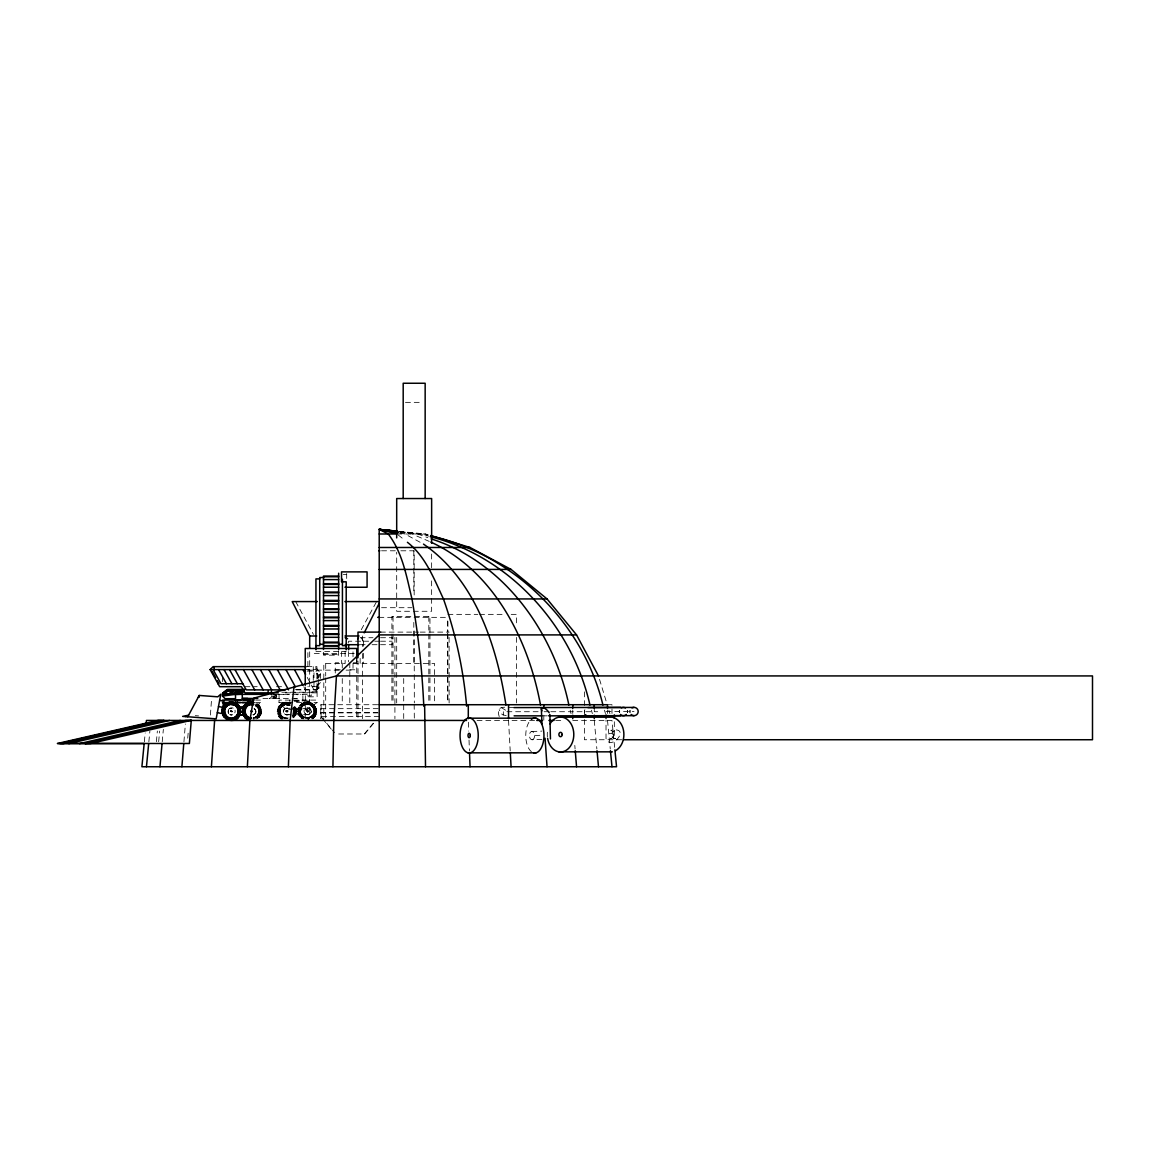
<?xml version="1.0" encoding="UTF-8"?>
<svg xmlns="http://www.w3.org/2000/svg" width="1150" height="1150" viewBox="0 0 1150 1150"><rect width="100%" height="100%" fill="white"/><g stroke="black" fill="none" stroke-linecap="round" stroke-linejoin="round"><path stroke-width="0.75" stroke-dasharray="5 3.75" d="M255.818 706.56L260.518 702.535L260.518 700.091L255.659 700.091M297.836 709.766L300.236 710.096C298.54 721.294 317.529 719.152 313.389 708.616C311.88 704.548 306.389 702.966 302.939 705.611C299.446 706.919 301.659 713.014 297.807 710.944L298.727 707.509M302.378 718.793L298.598 714.423L298.08 709.766M305.986 717.887L307.165 717.916M307.179 702.176C315.661 701.112 319.988 716.493 310.299 719.541M307.869 711.965C306.647 709.737 306.389 712.684 307.668 709.967C309.048 718.808 302.996 704.447 307.869 712.037M316.192 712.482L316.207 711.289L313.806 710.959L314.022 712.152A7.13 7.13 0 0 1 302.565 716.694A7.13 7.13 0 0 1 304.405 704.49A7.13 7.13 0 0 1 314.051 712.195L315.934 712.468M289.958 702.938L288.995 704.893L290.188 705.036A7.13 7.13 0 0 0 280.126 710.053L280.298 711.275L277.912 710.844L278.243 709.679M282.152 718.879L278.544 714.337L279.004 707.451L284.064 702.65L283.015 703.182L283.82 705.467L290.188 705.036M284.064 702.65L284.884 704.936C277.15 706.991 280.543 719.138 286.939 718.218M287.371 712.037C282.009 710.398 292.732 709.837 285.818 712.468C284.999 707.494 288.851 714.164 286.752 710.7M287.687 702.492L288.88 702.319L284.179 702.88M293.106 715.084L294.745 716.522C293.494 718.563 298.612 708.486 294.601 706.387M210.393 715.07L211.643 698.151M183.928 741.822L185.38 724.011M187.737 738.185L188.312 731.069M156.386 741.707L157.363 731.012M158.657 741.75L159.62 731.069M162.222 741.822L163.357 729.359M148.853 741.822L149.888 731.141M144.339 741.822L145.216 732.924M289.757 705.151A7.13 7.13 0 0 0 279.436 709.78L279.579 711.045L277.207 710.513L278.415 707.135L281.635 703.742M282.066 719.397L278.674 716.191L277.581 709.334M289.642 702.851C290.519 708.299 283.259 701.299 280.341 708.199C277.509 712.382 282.066 718.75 285.947 718.232M287.284 702.549L290.662 703.498M286.839 711.908C284.28 710.053 288.866 713.589 286.436 711.031M292.934 717.658L295.392 711.174L294.055 706.718M295.147 713.518L295.521 712.367L293.149 711.864L293.279 713.058A7.13 7.13 0 0 0 293.192 709.392M318.679 679.406L318.679 688.203L316.926 689.712L317.572 683.819M316.926 689.712L317.803 682.367M307.467 701.917C305.498 705.827 311.535 703.441 312.929 706.905C315.661 710.283 314.223 715.803 310.198 717.428C299.776 721.841 297.146 702.909 308.373 704.317L308.646 701.902L307.452 702.161M361.043 637.833L363.63 641.211L361.043 644.589M228.16 711.879L228.634 710.197M255.861 712.641L255.861 711.591M254.006 720.029L253.474 717.916C258.247 718.017 257.183 710.039 260.877 712.569C261.079 715.774 259.943 702.664 255.372 702.808M260.647 713.747L261.036 711.347L258.621 711.347L258.362 713.115L260.403 713.719M283.432 711.562L283.935 709.809M311.132 712.411L311.262 711.476M307.179 701.917C305.354 704.993 309.307 705.065 308.358 701.946M499.201 716.579C495.42 704.131 505.598 707.753 513.892 707.595M260.993 712.928C259.311 710.369 253.604 720.461 254.725 717.6M261.179 712.871L261.021 714.121L258.707 713.417L259.037 711.663C264.198 709.004 258.678 718.736 260.274 715.142C255.056 712.77 262.488 716.277 258.232 718.003M318.679 688.203L316.926 686.694L318.679 683.891L316.926 686.694L307.869 686.694M296.226 711.275L297.692 711.318M287.673 702.247C285.703 705.223 289.656 705.482 288.851 702.319M316.926 686.694L317.314 684.782L318.679 683.977L316.926 686.694L320.419 682.511M286.652 711.318L287.514 711.419M296.513 711.318L297.793 711.793L296.226 711.793M307.151 711.318L308.301 711.059M308.042 711.793L307.251 711.246M287.313 702.291C285.214 705.209 289.153 705.611 288.478 702.42M298.928 707.652C302.177 707.466 301.185 711.304 298.626 708.803C303.787 692.214 327.204 711.347 311.046 719.44M299.158 707.71L299.201 714.639L303.111 718.894M304.951 717.456L306.101 717.758M309.781 702.449L310.917 702.751M314.123 713.747L314.18 712.54L316.437 713.431C316.466 716.306 311.463 711.936 316.135 714.567M298.497 707.437C301.76 707.336 300.653 711.131 298.166 708.572L301.645 703.857L308.358 702.19M304.261 717.399L305.397 717.729M309.566 702.276C307.812 707.523 309.077 700.609 310.629 702.851M313.519 713.934L313.605 712.727L315.848 713.676C315.819 716.536 310.917 712.051 315.517 714.797M278.746 707.365C282.009 707.408 280.744 711.16 278.372 708.486L279.004 707.451M284.079 717.571L285.186 717.945M286.451 711.289L287.787 711.117M293.236 714.438L293.609 713.331L295.809 714.366L295.435 715.487L293.236 714.438L293.926 710.959L293.049 708.156L295.334 707.336L295.636 708.501M296.211 711.318C298.152 711.649 296.7 712.468 296.125 711.749M307.912 711.836L307.208 711.893M316.926 677.911L318.679 677.911L320.419 673.296L316.926 668.739M278.185 707.063C281.448 707.236 280.039 710.944 277.768 708.17L279.795 705.252L278.904 706.057C280.384 709.32 282.699 706.114 279.594 705.108M283.116 717.485L284.208 717.902M289.556 703.081L290.749 703.268M294.314 715.717L294.961 714.711L292.804 713.604M309.853 702.204C307.352 704.763 311.176 705.755 310.989 702.506M348.162 642.951L348.623 641.211L368.647 641.211M260.461 713.704L256.134 719.152M259.756 716.206L260.231 714.883C257.039 711.85 257.672 716.292 259.771 715.976M310.687 702.607L309.752 704.849L308.689 704.274M228.534 710.024L228.289 712.741M255.501 713.446L255.746 712.439M311.132 712.339L308.545 714.768M258.017 704.476C256.335 703.915 257.873 708.587 255.932 705.554L257.226 703.484C253.46 702.247 262.832 705.525 257.298 706.718C259.095 713.029 259.052 709.306 261.452 711.749M259.699 716.119L260.964 714.035M361.258 629.726L376.582 601.579M300.107 705.539C303.312 706.201 301.357 709.651 299.532 706.574L300.322 705.669M302.091 718.319C302.105 715.99 306.331 716.738 302.982 719.109M311.952 703.326L312.973 703.915M314.942 716.68L315.531 715.659C313.174 712.339 312.412 716.522 314.726 716.565M255.257 705.381L256.292 703.512M299.733 705.352C302.91 706.1 300.869 709.492 299.129 706.373L299.949 705.496M301.243 718.391C301.99 715.214 305.382 717.255 302.263 718.994L301.372 718.175M311.636 703.455L312.642 704.059M314.281 716.881L314.884 715.875C312.627 712.482 311.722 716.651 314.065 716.752M280.082 705.338C283.216 706.229 281.031 709.521 279.436 706.33L280.312 705.482M281.017 718.434C281.261 716.119 285.473 716.68 281.994 719.081M281.118 718.707L282.613 717.126L280.974 718.908C275.252 716.105 284.165 713.834 279.22 717.255L278.487 716.321M293.135 717.801L293.825 716.824L292.229 715.343M312.067 703.11C308.991 704.936 312.441 706.891 313.102 703.699M257.442 704.03L255.731 705.755C259.9 708.688 256.666 712.439 260.892 710.168L260.978 711.347M254.567 717.471L253.561 718.146A7.13 7.13 0 0 0 256.019 705.209C255.774 707.954 260.029 704.677 257.384 704.044M258.994 717.111C257.672 719.497 260.418 715.645 257.485 715.386C259.339 725.564 254.711 710.283 259.181 717.269M311.765 703.239C308.631 704.979 312.024 707.02 312.771 703.843M364.334 733.988L373.276 723.235M373.635 723.235L364.694 733.988L335.268 733.988M255.386 713.244L254.064 714.495M255.487 713.431L253.287 715.012M283.935 709.895L284.51 709.119M299.259 713.288L299.69 710.254L296.643 709.162M296.527 711.246L297.39 711.318M280.011 718.218L281.664 716.436L282.469 717.327M301.803 703.814C304.721 705.281 301.947 708.098 300.984 704.648L301.976 703.987M300.222 716.838L302.134 715.314L300.236 716.838L301.07 717.672L302.967 716.148L301.961 715.501M313.806 704.734L314.654 705.568M313.246 718.419L314.079 717.571C312.671 713.747 310.845 717.586 313.073 718.247M300.624 704.49L302.091 706.431L300.624 704.49L301.645 703.857M301.918 706.244L302.939 705.611L301.473 703.671M299.561 716.651C301.099 713.776 303.844 716.622 300.38 717.499L299.733 716.479M313.461 704.921C316.408 705.496 309.695 708.601 314.453 705.582M310.198 717.428L311.923 715.817L313.389 717.744C311.923 720.216 309.925 713.877 312.541 718.563M256.551 705.755L258.175 704.289M281.017 704.519L282.397 706.517L281.017 704.519C282.929 702.463 283.863 708.084 282.066 703.915M282.224 706.33L283.116 705.554M279.407 716.622C281.074 713.819 283.691 716.781 280.183 717.499L279.608 716.45M307.251 710.7C306.044 712.181 307.798 709.205 308.301 711.117M313.993 704.562C310.543 705.525 313.361 708.299 314.827 705.381M259.627 706.848L259.052 705.755L257.025 706.977L258.923 705.899M313.634 704.734L311.707 706.201L312.699 706.891M293.236 700.106L317.113 700.106L317.113 702.549L307.223 709.55L300.006 709.55A3.048 3.048 0 0 0 296.959 706.761A3.048 3.048 0 0 0 293.926 709.55M284.51 709.205L285.272 708.587M259.728 705.985C256.436 706.359 258.261 709.636 260.446 707.049L259.526 706.129M258.908 705.252L260.446 707.049M303.887 702.578L304.736 704.591A7.13 7.13 0 0 0 303.226 716.809A7.13 7.13 0 0 0 314.597 711.994A7.13 7.13 0 0 0 304.75 704.548L303.844 705.396L302.867 703.182L304.002 702.794M299 714.754C301.171 712.324 303.169 715.731 299.589 715.774L299.216 714.624M315.244 706.589L315.848 707.595M259.828 706.689L257.729 707.911L257.226 706.819M303.6 702.492C305.972 704.734 302.507 706.646 302.565 703.067L303.715 702.722M298.957 715.573L301.199 714.653L298.957 715.573L298.598 714.423M314.841 706.79L315.416 707.825M308.775 720.058C307.064 717.816 311.866 715.53 311.463 719.181M278.329 714.452L280.614 713.633L278.329 714.452L278.861 715.516L281.132 714.696L280.384 713.747M284.309 704.663L283.331 705.367L282.598 703.053C288.42 706.962 278.444 700.781 288.449 702.664M283.777 702.779L280.557 704.289C281.118 707.839 284.208 705.367 281.477 703.57L280.715 704.504M277.481 714.136C279.91 711.951 281.52 715.573 277.969 715.214L277.711 714.006M294.544 707.796L295.636 711.16L295.449 709.967L293.02 710.096M315.459 706.459C311.894 706.488 313.893 709.909 316.063 707.466M260.072 707.94C262.775 710.283 254.337 708.932 260.303 707.839M315.071 706.675C311.492 706.617 313.404 710.082 315.632 707.71M298.382 714.538L300.639 713.618L300.984 714.768M229.871 708.803L231.711 708.371M253.173 714.811L254.15 714.653M285.272 708.673L292.229 708.141M296.643 709.104L294.731 710.916L295.435 713.288M295.996 713.618L298.899 713.489M260.863 708.213C257.356 707.595 258.678 711.318 261.266 709.334L260.633 708.299M261.151 711.678L261.208 709.234M295.866 708.4L293.566 709.205L293.264 708.041M292.445 708.414L294.759 707.696M292.934 709.492L295.248 708.774M306.216 701.931C308.013 704.648 304.204 705.712 305.081 702.247L306.274 702.176M298.353 712.425C301.07 710.628 302.119 714.452 298.655 713.561L298.583 712.353M316.164 708.731L316.466 709.881M305.943 701.902C307.654 704.677 303.816 705.626 304.793 702.19L306.001 702.147M298.08 713.331C301.516 714.308 300.567 710.47 297.793 712.195L298.31 713.273M315.704 708.975L315.991 710.111M286.436 702.176C288.032 705.022 284.151 705.798 285.286 702.406L286.508 702.42M278.07 713.23L280.485 713.043L278.07 713.23L278.099 712.037M295.866 709.665L296.111 710.815M307.251 710.758L308.186 711.016L307.28 711.721M506.244 715.702L502.219 714.639L499.201 709.665M286.134 704.361L285.013 704.792L284.912 702.363C287.514 701.126 285.545 707.552 286.077 702.176M277.092 711.749C279.996 710.269 280.629 714.179 277.279 712.914L277.337 711.678M295.392 711.174L293.207 711.261L293.264 710.053M284.783 718.117L288.319 718.017M277.337 709.334L279.45 709.837A7.13 7.13 0 0 0 286.566 718.549L287.759 718.362M257.284 718.635L256.076 716.536L255.3 717.399M316.408 708.673C312.944 707.782 313.993 711.591 316.71 709.809M230.848 708.644L231.811 708.544M308.545 714.682L286.149 714.754L283.561 712.339M315.948 708.903C312.498 707.926 313.447 711.778 316.221 710.053M296.111 709.607C292.718 708.486 293.494 712.367 296.341 710.772M277.84 712.08L280.255 711.879L280.255 713.086M531.933 731.501L541.851 731.113M534.851 735.511L541.592 735.253M532.033 739.766A4.14 2.602 87.8 0 0 534.218 733.614A4.14 2.602 87.8 0 0 529.704 733.484A4.14 2.602 87.8 0 0 532.033 739.766L542.699 739.335M298.31 710.01L300.739 710.269L298.324 709.996L298.324 711.189L300.739 711.447L300.495 710.269M316.48 711.059L316.494 712.238M294.429 700.982L302.881 700.982L302.881 694.327L300.064 694.327M405.461 402.356L422.884 402.356M396.937 533.988L425.514 533.988L428.95 535.023M381.556 550.793L396.692 550.793M400.861 550.793L414.173 550.793L414.173 597.324M343.246 574.598L346.682 574.598M381.556 607.703L411.829 607.703M447.925 614.359L477.796 614.359M479.55 614.359L504.146 614.359M511.175 614.359L516.451 614.359L516.451 624.982M378.868 617.349L412.62 617.349M414.129 617.349L447.566 617.349M380.406 632.112L418.686 632.112M420.196 632.112L449.118 632.112M360.137 637.718L373.003 637.718M380.535 637.718L392.207 637.718M374.742 641.211L379.96 641.211M380.535 641.211L392.207 641.211M360.137 644.704L365.24 644.704M372.054 644.704L379.96 644.704M380.535 644.704L392.207 644.704L392.136 637.718M315.948 651.504L346.207 651.504M314.281 653.574L354.373 653.574M323.509 654.35L338.646 654.35M356.744 661.077L357.995 661.077L357.995 720.446M353.294 662.788L356.787 662.788M353.179 663.55L434.628 663.55L434.628 702.938M306.964 666.641L316.926 666.641L317.113 696.828L308.775 696.828L308.775 694.341L296.542 694.341M304.592 669.602L315.876 669.602L315.876 666.641M335.268 669.774L342.254 669.774L342.254 662.788L335.268 662.788L335.268 673.268M349.801 669.774L356.787 669.774M339.135 670.134L307.884 670.134L307.884 648.485M346.078 670.134L353.021 670.134L353.021 663.478M307.05 671.111L317.113 671.111M320.419 674.719L318.32 674.719L318.32 677.911M318.679 686.09L319.111 688.203L316.926 688.203M244.921 686.694L257.212 686.694M276.532 686.694L283.561 686.694M295.521 689.439L317.113 689.439M296.139 689.885L317.113 690.086M317.098 691.811L311.233 691.811L311.233 695.851L305.368 695.851M281.808 692.228L316.092 692.214L316.092 689.425M285.315 692.861L316.926 692.861M274.606 694.341L300.639 694.327M269.761 694.341L289.556 694.356M302.119 694.327L302.881 694.327M270.149 698.452C266.627 698.812 274.39 697.949 270.681 694.341M274.606 698.452L297.261 698.438L297.232 694.327M262.947 698.452L274.706 698.452A2.056 2.056 0 0 0 276.762 696.411A2.056 2.056 0 0 0 274.706 694.356M294.443 698.438L297.261 698.438M290.26 700.106L279.004 700.106L279.004 702.549L285.962 709.55L292.33 709.55M294.213 700.997L303.413 700.997L303.413 700.106M305.368 701.083L309.681 701.083M296.556 701.227L297.965 700.781M302.119 700.982L302.867 700.106M279.004 702.549L317.113 702.549M255.559 702.549L260.518 702.549M377.674 704.72L320.735 704.72L320.735 718.707M607.516 704.72L611.987 704.72L611.987 713.46M293.926 708.227L309.436 708.673M320.735 708.659L379.213 708.659M606.021 711.548L634.038 711.548M506.891 711.721L542.067 711.721M549.067 711.721L543.821 711.721L543.806 720.446M550.807 711.721L597.698 711.721M320.735 712.583L377.459 712.583M320.735 712.885L379.213 712.885M543.821 715.846L547.314 715.846M379.213 716.522L320.735 716.522L331.919 729.962M477.049 720.446L536.762 720.446M555.738 720.446L564.247 720.446M572.758 720.446L611.987 720.446L614.718 748.176M621.704 739.738L584.43 739.738L584.43 709.492M295.952 713.173L296.269 712.008C293.293 710.039 293.034 713.992 296.197 713.187M285.761 718.146L287.543 718.261M195.27 715.659L198.605 715.904M398.806 531.357L425.514 533.988M400.171 531.53L427.987 535.023M398.82 531.516L421.993 533.988L428.576 536.144M230.776 714.883L231.84 715.199M400.214 531.904L417.723 533.988L427.814 537.668M297.347 709.09L298.698 709.406M286.149 714.682L287.098 714.811M316.739 711.045C313.619 709.291 313.648 713.244 316.739 712.224M399.898 532.306L411.959 533.988L429.266 541.406M501.314 707.595L506.316 710.657M399.798 533.068L404.944 533.988L421.949 543.274M261.237 712.971L259.167 712.296M277.984 709.665L280.126 710.082A7.13 7.13 0 0 0 287.586 718.534M293.02 713.043L295.392 713.561M288.837 702.564L291.094 703.311M229.885 714.553L230.891 715.084M292.618 714.797L294.544 715.832M294.774 716.522L292.905 714.955M254.136 708.889L254.912 709.435M309.436 708.587L310.184 709.205M398.245 535.023L404.8 540.212M258.118 704.202L259.066 705.065M292.244 715.933L294.098 717.499M254.783 709.234L255.487 710.125M310.184 709.119L310.773 709.895M321.094 716.522L325.565 721.898M326.686 723.235L334.506 732.651M260.245 707.192L260.978 709.32M256.206 719.152L255.127 717.241L256.22 716.738L257.399 718.865M303.801 686.766L305.498 689.885M295.708 601.579L313.433 634.426M307.237 677.408L313.964 689.885L313.964 669.602M255.861 710.93L255.386 709.952L255.99 711.778M228.174 712.54L228.562 713.374M310.773 709.809L311.262 711.562M311.219 716.824L312.196 719.052M253.474 717.916L253.561 718.146A7.13 7.13 0 0 0 256.781 706.301M318.679 677.911L316.926 673.109L320.419 673.296L320.419 681.087M599.524 679.348L606.798 703.326M608.867 710.183L609.917 713.604M604.454 710.183L605.475 713.604M591.387 710.183L592.351 713.604M570.17 710.183L571.033 713.604M308.919 717.643L306.691 717.902M307.769 717.931L308.013 720.101M317.803 677.911L316.926 673.109L317.731 677.911M283.432 711.476L283.561 712.411M607.516 720.446L610.262 748.938M594.277 720.446L596.864 748.938M574.799 745.387L575.086 748.938M508.544 720.446L510.198 750.72M468.366 722.229L468.697 731.141M469.027 740.039L469.43 750.72M279.048 694.341L279.076 698.452M614.33 721.726L614.33 737.064L612.418 733.441L609.284 733.527L614.158 730.811C610.104 732.306 611.225 738.774 615.595 738.674L610.463 738.674C614.732 738.501 614.919 730.997 610.794 730.365C632.442 725.923 610.564 752.229 606.021 738.501L606.021 720.029M607.516 709.967L607.516 713.46M594.277 706.474L594.277 713.46M584.43 691.883L584.43 706.186M572.758 709.967L572.758 713.46M516.451 637.387L516.451 702.952M503.341 711.721L503.341 715.041M449.118 637.431L449.118 702.952M447.925 621.446L447.925 632.112M447.925 633.851L447.925 702.952M447.566 620.914L447.566 631.623M447.566 633.406L447.566 702.938M431.638 554.012L431.638 568.33M431.638 580.865L431.638 611.283L396.692 611.283L396.692 552.23M429.956 632.284L429.956 616.386L391.906 616.386L391.906 632.284M429.956 634.053L429.956 702.952M428.821 616.386L428.821 632.284M428.821 634.053L428.821 702.952M414.173 630.962L414.331 702.923M414.173 704.346L414.331 718.707M413.813 550.793L413.813 593.745M413.813 622.38L413.813 663.55M403.707 678.514L403.707 718.707M396.692 637.431L396.692 702.952M394.91 637.416L394.91 718.678M393.041 616.386L393.041 632.284M393.041 634.053L393.041 702.952M391.906 634.053L391.906 702.952M363.63 641.211L363.63 646.357M363.63 653.243L363.63 663.55M362.609 635.993L362.609 646.544M362.609 653.588L362.609 718.692M360.137 658.389L360.137 663.55M356.744 659.022L356.744 718.707M356.644 660.114L356.644 663.55M353.021 651.82L353.021 656.808M349.801 662.788L349.801 704.72M348.623 651.518L348.623 661.825M346.682 573.505L346.682 579.959M345.129 651.518L345.129 663.55L323.811 663.55L323.811 718.678M342.254 678.514L342.254 704.72M341.636 651.518L341.636 663.55M338.646 650.699L338.646 655.155L323.509 655.155L323.509 650.699M325.694 663.55L325.694 675.999M325.694 677.781L325.694 718.678M321.094 704.72L321.094 718.707M313.26 666.641L313.26 683.344M309.681 651.82L309.681 680.182M309.681 681.734L309.681 718.692M305.368 687.01L305.239 718.692M304.664 700.106L304.664 702.549M289.901 700.106L289.901 702.549M222.511 676.631L222.511 681.663M547.386 736.791A17.48 13.268 -90 0 1 547.386 732.234M531.372 751.654A17.48 9.099 -90 0 1 529.316 721.639M584.545 712.784A4.082 3.407 89.8 0 1 584.89 709.665M273.24 694.945A2.056 2.056 0 0 1 276.546 695.52A2.056 2.056 0 0 1 274.879 698.438A2.056 2.056 0 0 1 272.708 695.865M289.053 714.337A3.507 3.507 0 0 1 283.59 711.663A3.507 3.507 0 0 1 288.636 708.271M293.034 707.451A7.13 7.13 0 0 1 293.509 714.567M254.107 708.342A3.507 3.507 0 0 1 254.538 713.906M253.791 714.423A3.507 3.507 0 0 1 252.928 714.725M234.988 710.211A3.507 3.507 0 0 1 234.772 712.885M232.731 714.639A3.507 3.507 0 0 1 230.057 714.423M228.706 713.201A3.507 3.507 0 0 1 228.519 709.694M229.037 708.946A3.507 3.507 0 0 1 233.234 708.156M275.353 696.354L275.353 696.354M619.39 710.484L619.39 712.612A4.154 4.126 0 0 1 619.404 710.456M627.569 711.548L627.426 712.612A4.154 4.126 0 0 0 627.426 710.456L627.569 711.548M630.013 710.484L630.013 712.612A4.154 4.154 0 0 1 630.027 710.427M274.606 695.923L273.901 696.152L274.606 695.923M274.893 696.929L274.088 696.541L274.893 696.929M273.585 697.446A1.481 1.481 0 0 0 276.058 696.785A1.481 1.481 0 0 0 274.246 694.974A1.481 1.481 0 0 0 273.585 697.446A1.481 1.481 0 0 0 276.144 696.785A1.481 1.481 0 0 0 274.332 694.974A1.481 1.481 0 0 0 273.671 697.446M305.411 713.92A3.507 3.507 0 0 0 311.018 711.548A3.507 3.507 0 0 0 306.159 707.883A3.507 3.507 0 0 0 305.411 713.92"/><path stroke-width="1.5" d="M237.288 700.997L238.352 700.091M247.379 700.997L247.379 700.091M251.706 718.132C242.894 718.376 243.053 704.001 251.836 704.433L251.821 702.003L250.599 702.147L250.671 704.576L253.604 704.677M332.925 766.748L333.802 720.446L336.447 675.927L379.213 634.901L576.553 634.901L598.489 675.927M288.391 766.748L290.145 720.446L294.012 687.067L336.447 675.927L1092.5 675.927L1092.5 739.738L623.501 739.738M247.365 766.748L249.895 720.446L253.647 698.194L294.012 687.067M230.733 702.118C228.979 706.114 234.873 703.398 236.498 706.761C239.43 709.967 238.338 715.573 234.413 717.428C224.279 722.473 220.484 703.742 231.783 704.461L231.897 702.032L230.748 702.363M211.399 766.748L214.619 720.446M188.614 715.171L182.634 716.393L216.171 718.851L220.8 694.212L217.781 696.814L199.223 695.448L199.094 697.231L198.303 697.159M181.887 766.748L183.784 743.604M191.274 720.331L90.649 743.489L85.057 743.604L185.682 720.446L191.274 720.331L189.376 743.489L57.5 743.489L158.341 720.331L164.162 720.446L63.336 743.604L57.5 743.489M159.951 766.748L162.064 743.604M146.452 766.748L148.681 743.604M144.167 743.604L141.896 766.748L616.544 766.748L614.891 749.872M146.093 724.011L146.452 720.446L466.555 720.446M242.822 708.817L242.592 709.996C248.975 711.318 238.568 707.897 245.439 704.821C251.39 697.044 250.283 709.895 248.328 702.736L249.421 702.305M250.47 720.389C245.554 719.699 241.227 713.618 242.995 708.86C244.533 700.436 248.213 710.499 244.461 705.611M253.029 702.406L252.439 704.519L253.647 704.433M251.103 718.046L249.924 717.873L249.306 720.231M542.009 723.824L541.334 708.803C543.159 705.496 547.946 710.7 549.226 712.799M243.081 709.507L244.619 706.359M243.326 709.55L244.562 706.258M222.295 709.536L222.554 708.371C226.564 708.386 223.977 711.534 222.568 709.579M223.272 715.314C223.919 713.561 228.074 715.516 223.718 716.436L222.467 713.086L222.554 708.371M228.433 720.101C228.059 716.852 231.941 717.614 229.597 720.331L223.819 716.263L226.564 718.664M233.076 702.506C236.756 701.644 230.518 707.825 233.119 702.262M234.197 702.736C245.353 705.956 239.329 723.968 228.476 719.857M239.071 716.407C234.571 712.799 239.818 716.335 240.249 714.251C236.972 714.668 237.604 710.714 240.393 713.058L239.229 716.493L236.555 718.851M243.699 706.603L243.239 707.681C245.439 710.513 247.049 706.919 243.757 706.589M248.156 719.742L249.363 717.643L248.156 719.742L245.094 717.801L246.028 718.534M244.346 706.158L244.059 707.322M248.213 719.584L247.207 718.764L248.328 719.354M223.833 706.301C227.671 711.031 221.893 704.03 222.798 708.414M226.263 719.038C226.636 715.875 230.331 717.485 227.312 719.555L226.435 718.865M227.312 719.555L225.544 717.887M364.191 632.859L379.284 603.146M187.752 716.766L199.223 695.448M247.077 719.282L248.285 717.169L249.277 717.859M239.689 715.386L236.728 719.038M246.057 707.164L246.977 706.387L245.252 704.677M240.681 693.119L242.708 690.661L239.056 690.661L235.937 693.119L240.681 693.119L235.937 693.119M241.256 694.356L244.318 690.661M246.143 718.175L245.41 717.226L247.207 718.764M223.79 706.301C225.745 700.666 228.045 710.513 224.423 705.252L227.341 703.211L228.318 705.166L227.197 702.995L229.569 702.434L228.333 702.592C227.714 706.1 231.438 704.821 229.482 702.204M224.552 717.269L225.314 718.232C228.936 713.273 223.891 720.245 223.229 715.314M237.245 704.548L239.444 707.279M236.081 716.594L237.619 718.276L236.081 716.594L236.67 715.544L238.294 717.226M223.747 694.672L228.821 693.996L223.747 694.672L227.93 690.661L233.048 690.661L228.821 693.996M549.413 715.702L549.887 714.639L550.447 738.932M278.286 692.861L244.921 692.861L241.5 686.694L219.65 686.694L210.162 669.602L213.124 666.641L306.188 666.641M245.166 717.801C246.114 714.811 249.507 717.054 246.086 718.52M237.403 704.361C233.623 706.028 237.719 707.566 238.093 705.324M233.048 690.661L227.987 690.834L223.747 693.953M229.368 693.924L233.507 690.661L238.596 690.661L235.491 693.105L229.368 693.924L235.434 692.947L238.596 690.661M236.411 692.947L239.114 690.834L242.708 690.661M357.664 638.739L358.397 638.178M615.71 750.663C627.641 743.432 626.491 721.093 612.361 717.183L558.799 717.183M246.172 703.929L247.178 703.211C250.082 706.632 246.042 705.741 246.229 703.929M243.901 715.717L244.404 716.809L246.517 715.587L245.798 714.639L243.699 715.861L242.736 711.189L242.564 712.396C245.899 713.805 245.511 709.866 242.492 711.217M243.872 715.415L244.806 716.349M227.197 702.995L226.191 703.671L227.341 705.812L226.363 703.857M227.197 705.611L228.174 704.95M238.783 706.301C241.946 708.299 233.278 708.256 238.999 706.158M235.52 719.584C232.961 717.571 236.239 715.357 236.498 718.923L235.376 719.383M211.6 672.204L212.362 671.773L215.668 677.724M218.213 684.092L218.974 683.675L217.321 680.699M222.769 714.078C223.991 718.017 221.346 708.616 222.137 711.936C225.961 713.417 224.351 709.478 222.338 710.729M239.717 707.423L240.451 708.386L238.381 709.061M240.451 708.386L239.214 706.359M244.907 713.072L245.583 714.078L243.225 714.711C241.356 712.482 248.199 712.928 242.794 713.618M233.234 720.374L234.341 720.001C234.787 715.947 231.423 718.563 233.148 720.144M77.136 739.536L59.757 743.533L144.21 743.533M80.615 738.746L117.128 730.351M120.606 729.56L146.683 723.566M68.813 743.604L169.539 720.446M79.566 743.604L180.306 720.446M222.841 693.091L227.168 689.684M249.507 702.535L251.821 702.003M244.979 689.425L227.499 689.425L222.496 693.349L222.496 696.081L235.52 694.356L268.137 694.356L268.137 691.064M346.035 644.589L345.129 644.704L359.088 644.704M229.569 702.434L231.869 702.032M222.511 713.086C224.552 711.304 226.104 714.941 222.884 714.193M240.336 711.864L240.537 710.657L238.122 710.542L238.438 711.706L240.623 711.836L238.438 711.706M247.753 698.452L242.291 698.452L242.291 694.341M587.909 707.595L634.038 707.423M587.909 715.846L608.465 715.688M620.799 707.423L513.892 707.595M620.799 715.674L548.766 715.846M238.524 708.328L243.771 708.501M238.553 714.969L243.685 714.984M238.654 715.156L243.8 715.156M237.417 694.341L236.67 694.341L239.473 694.341M236.958 700.077L234.729 700.091L239.516 700.091M379.213 533.988L396.937 533.988L379.213 529.417L379.213 766.748M379.213 547.486L470.048 547.486L511.074 569.423L547.041 598.934L576.553 634.901M378.868 550.793L379.816 550.793M379.213 569.423L511.074 569.423M338.646 576.064L323.509 576.064L323.509 649.448M323.509 576.768L338.646 576.768M323.509 577.53L319.729 577.53L319.729 645.653L315.948 645.653M319.729 578.896L315.948 578.896L315.948 649.75M323.509 579.586L338.646 579.586M342.427 581.814L346.207 581.814L346.207 649.764M323.509 583.711L338.646 583.711M323.509 584.416L338.646 584.416M323.509 587.233L338.646 587.233M344.942 587.247L367.08 587.247L367.08 571.881L341.536 571.881L341.536 581.814M323.509 592.063L338.646 592.063M323.509 592.753L338.646 592.753M323.509 595.585L338.646 595.585M379.213 598.934L547.041 598.934M323.509 600.415L338.646 600.415M323.509 601.105L338.646 601.105M317.314 601.579L292.215 601.579L309.681 635.993L309.681 648.298M344.928 601.579L378.278 601.579M323.509 603.923L338.646 603.923M323.509 608.753L338.646 608.753M323.509 609.457L338.646 609.457M323.509 612.274L338.646 612.274M323.509 617.104L338.646 617.104M377.674 617.349L378.868 617.349M323.509 617.794L338.646 617.794M323.509 620.612L338.646 620.612M323.509 625.442L338.646 625.442M323.509 626.146L338.646 626.146M323.509 628.964L338.646 628.964M380.837 632.112L357.995 632.112L357.995 657.671M323.509 633.794L338.646 633.794M323.509 634.484L338.646 634.484M309.681 635.993L316.739 635.993M344.957 635.993L359.073 635.993M323.509 637.316L338.646 637.316M323.509 642.131L338.646 642.131M323.509 642.836L338.646 642.836M319.729 644.302L323.509 644.302M338.646 644.302L342.427 644.302M338.646 645.653L323.509 645.711L338.646 645.826M346.207 645.653L342.427 645.653L342.427 579.298M210.162 669.602L305.282 669.602M242.808 683.732L220.972 683.732L213.124 669.602M285.444 689.885L246.244 689.885L234.974 669.602M238.122 690.834L233.507 690.661M242.291 698.452L257.787 698.452M238.524 700.077L240.882 700.091M222.496 700.077L235.477 700.091L235.477 702.535L240.364 702.521M240.364 700.077L244.303 700.077M254.049 700.106L249.191 700.091L249.191 702.535L242.334 702.521M379.213 704.72L607.516 704.72L607.516 708.213M613.482 715.674L634.038 715.674M514.107 715.846L542.067 715.846M467.964 718.189L536.044 718.189M536.762 720.446L542.053 720.446M548.924 720.446L554.027 720.446M558.799 751.841L612.361 751.841M467.964 752.833A17.48 9.099 90 0 0 477.552 728.827A17.48 9.099 90 0 0 461.926 724.874A17.48 9.099 90 0 0 467.964 752.833L536.044 752.833M243.786 700.091L249.938 700.091L246.316 700.091M423.789 706.201C422.165 670.234 418.327 634.383 411.959 598.934C406.582 576.567 402.586 552.704 388.254 533.988L379.213 529.417L397.023 531.171M398.087 532.766L379.213 529.417L396.678 531.171M398.173 532.062L379.213 529.417L397.037 531.329M379.213 529.417L396.721 531.501M345.129 637.718L347.602 638.739M251.792 702.262L254.121 702.592L222.496 702.521L224.926 704.519M249.334 719.986L250.499 720.144M219.636 700.379L223.891 701.169L221.576 713.489L217.321 712.698M218.486 706.531L222.726 707.336M231.883 702.276L234.241 702.736M430.661 535.541L470.048 547.486M431.351 536.058C513.992 554.846 583.064 622.624 602.931 705.036M430.215 536.691C509.766 556.6 572.039 625.902 589.95 705.036M431.178 538.89C504.031 561.919 553.84 632.256 568.876 705.036M430.848 542.081C493.738 570.874 528.511 639.644 540.5 705.036M423.488 544.108C475.396 579.801 496.671 645.308 505.942 705.036M407.416 542.297C425.5 556.284 434.024 578.852 443.44 598.934C455.644 633.564 463.436 669.631 466.641 706.201M585.436 714.639L586.169 715.3M222.496 696.081L225.112 698.697L235.52 698.697L235.52 694.356M268.827 669.602L280.097 689.885M260.36 669.602L271.63 689.885M251.893 669.602L263.178 689.885M243.426 669.602L254.711 689.885M229.511 669.602L237.36 683.732M224.049 669.602L231.897 683.732M218.586 669.602L226.435 683.732M277.38 669.602L288.564 689.885M285.933 669.602L295.32 686.766M294.472 669.602L302.953 685.213M303.025 669.602L305.555 674.288M542.009 710.657L541.334 708.803M185.624 715.774L185.797 716.622M610.434 750.72L611.987 766.748M597.023 750.72L598.489 766.748M575.244 750.72L576.553 766.748M545.057 738.257L547.041 766.748M231.969 720.231C233.536 717.456 229.641 717.715 230.791 720.303M510.298 752.503L511.074 766.748M469.502 752.503L470.048 766.748M425.514 766.748L424.623 704.72M614.33 714.941L614.33 718.333M606.021 714.941L606.021 718.333M594.277 704.72L594.277 708.213M594.277 715.214L594.277 718.707M572.758 704.72L572.758 708.213M572.758 715.214L572.758 718.707M543.806 704.72L543.806 708.213M508.544 704.72L508.544 718.707M468.294 704.72L468.294 718.707M431.638 543.274L431.638 498.539L396.692 498.539L396.692 537.913M425.155 498.539L425.155 383.252L403.19 383.252L403.19 498.539M356.744 659.022L356.744 648.485L305.239 648.485L305.239 685.342M348.623 644.647L348.623 649.808M338.646 573.217L338.646 649.448M271.429 691.064L271.429 694.356M214.173 666.641L214.173 669.602M550.016 723.882A17.48 13.268 -90 0 1 570.817 723.479A17.48 13.268 -90 0 1 566.317 750.246A17.48 13.268 -90 0 1 547.587 738.3M531.372 719.368A17.48 9.099 -90 0 1 543.878 733.226A17.48 9.099 -90 0 1 533.672 752.833M626.348 714.466A4.154 4.126 0 0 1 620.468 714.466M621.331 707.983A4.154 4.126 0 0 1 625.485 707.983M631.954 707.926A4.154 4.154 0 0 1 637.431 709.133A4.154 4.154 0 0 1 636.697 714.696A4.154 4.154 0 0 1 631.106 714.452M239.128 708.803A3.048 3.048 0 0 1 244.562 708.127M222.496 711.476A4.154 4.154 0 0 1 221.964 711.404M223.502 703.254A4.154 4.154 0 0 1 225.831 704.562M251.131 711.102L252.339 711.62L251.203 710.944M230.733 711.088L231.984 711.505L230.733 711.088M241.586 711.534L242.751 711.606L241.586 711.534M242.463 712.08L241.284 712.08L242.463 712.08M234.197 704.849L235.405 703.024C237.791 703.182 235.347 706.704 234.197 704.849M237.921 708.745L240.062 708.314C241.658 709.981 237.489 710.944 237.921 708.745M236.9 700.091L236.9 700.091M562.192 734.519L562.134 733.944A2.185 1.653 -90 0 0 559.475 732.837A2.185 1.653 -90 0 0 559.834 736.489A2.185 1.653 -90 0 0 562.192 734.519M470.278 735.511L470.249 734.951A2.185 1.136 -90 0 0 468.409 733.829A2.185 1.136 -90 0 0 468.668 737.495A2.185 1.136 -90 0 0 470.278 735.511"/></g></svg>
